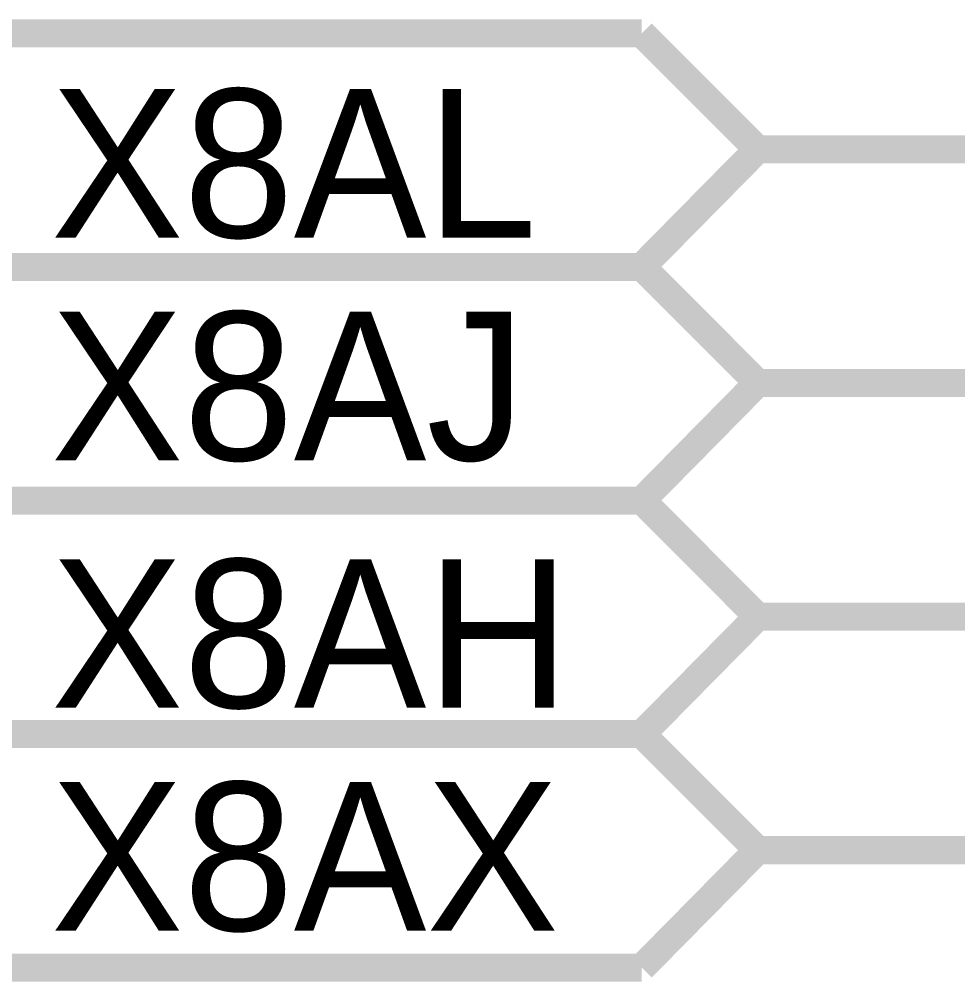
# Model space of a CAD drawing. Header units: millimetres. Extents: x 0 to 420, y 0 to 297.
# Drawn here: x 337.04 to 347.08, y 86.09 to 96.39 of the extents above; entities that cross this region are included whole.
import ezdxf

# ---------------------------------------------------------------- set-up
doc = ezdxf.new("R2010")
doc.units = ezdxf.units.MM
doc.layers.add('Sheet', color=255, linetype='Continuous')

msp = doc.modelspace()

# ---------------------------------------------------------------- linework, layer by layer
at = {"layer": 'Sheet', "const_width": 0.3}
for points in [[(343.7, 96.24), (318.707, 96.24)], [(344.941, 94.998), (343.7, 96.24)], [(343.7, 93.74), (344.941, 94.998)], [(344.941, 94.998), (347.44, 94.998)], [(343.7, 93.74), (318.707, 93.74)], [(318.707, 93.74), (343.7, 93.74)], [(344.941, 92.498), (343.7, 93.74)], [(343.7, 91.239), (344.941, 92.498)], [(344.941, 92.498), (347.44, 92.498)], [(343.7, 91.239), (318.707, 91.239)], [(318.707, 91.239), (343.7, 91.239)], [(344.941, 89.997), (343.7, 91.239)], [(343.7, 88.739), (344.941, 89.997)], [(344.941, 89.997), (347.44, 89.997)], [(318.707, 88.739), (343.7, 88.739)], [(343.7, 88.739), (318.707, 88.739)], [(344.941, 87.497), (343.7, 88.739)], [(343.7, 86.239), (344.941, 87.497)], [(344.941, 87.497), (347.44, 87.497)], [(318.707, 86.239), (343.7, 86.239)]]:
    msp.add_lwpolyline(points, dxfattribs=at)

# ---------------------------------------------------------------- texts
at = {"layer": 'Sheet'}
for s, p in [('X8AL', (337.377, 94.054)), ('X8AJ', (337.377, 91.67)), ('X8AH', (337.377, 89.021)), ('X8AX', (337.377, 86.636))]:
    msp.add_text(s, height=1.5897, dxfattribs=at).set_placement(p)

doc.saveas('drawing.dxf')
